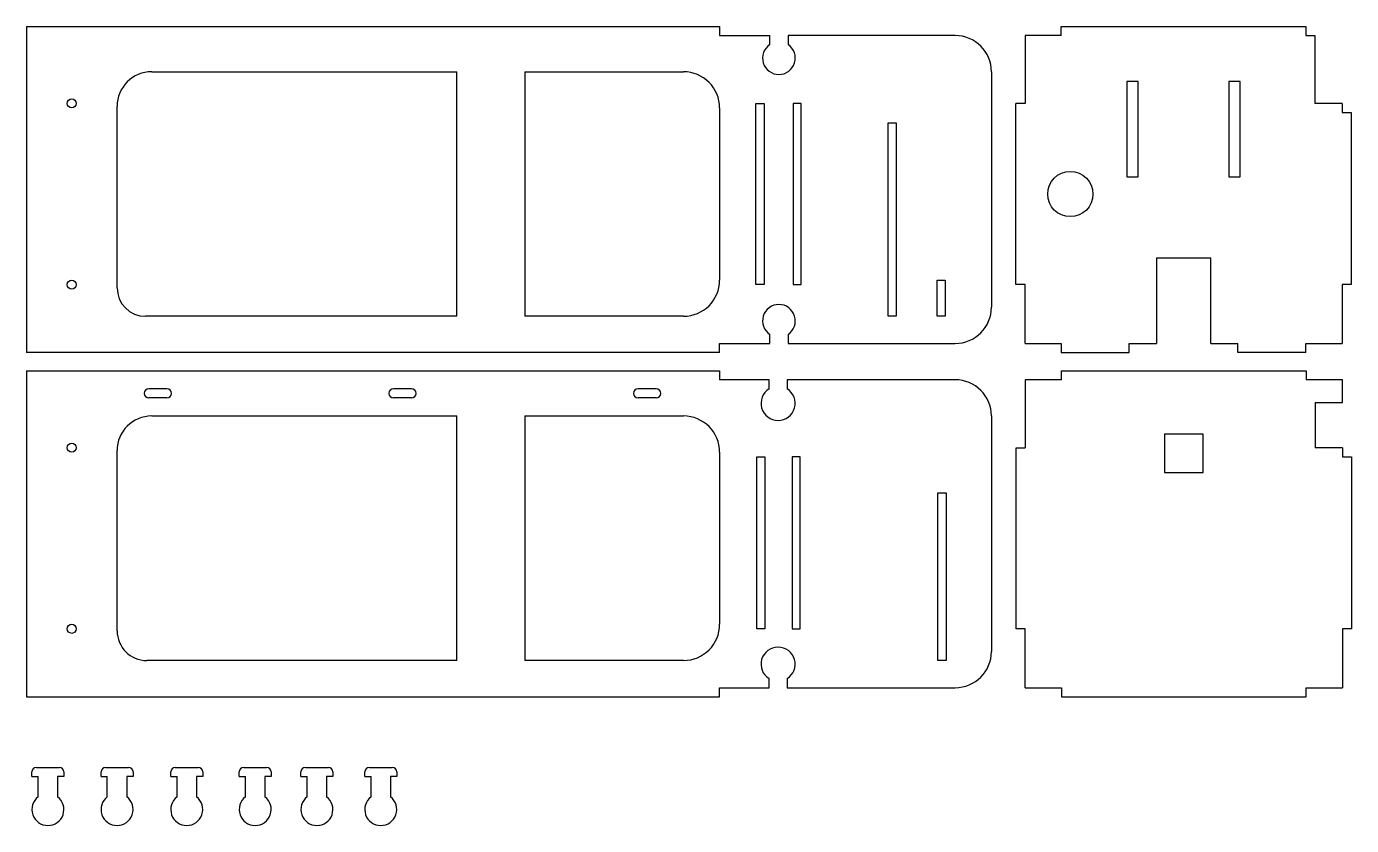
# Model space of a CAD drawing. Header units: millimetres. Extents: x 3 to 296, y 29 to 206.
import ezdxf

# ---------------------------------------------------------------- set-up
doc = ezdxf.new("R2010")
doc.units = ezdxf.units.MM
for name, color, linetype in [('View', 7, 'CONTINUOUS'), ('View001', 7, 'CONTINUOUS'), ('View004', 7, 'CONTINUOUS'), ('View005', 7, 'CONTINUOUS'), ('View009', 7, 'CONTINUOUS'), ('View010', 7, 'CONTINUOUS'), ('View011', 7, 'CONTINUOUS'), ('View012', 7, 'CONTINUOUS'), ('View013', 7, 'CONTINUOUS'), ('View014', 7, 'CONTINUOUS')]:
    doc.layers.add(name, color=color, linetype=linetype)

msp = doc.modelspace()

# ---------------------------------------------------------------- linework, layer by layer
at = {"layer": 'View'}
for p, q in [((231.51, 205.72), (285.51, 205.72)), ((231.51, 203.72), (231.51, 205.72)), ((285.51, 205.72), (285.51, 203.72)), ((231.51, 203.72), (223.51, 203.72)), ((223.51, 203.72), (223.51, 188.72)), ((285.51, 203.72), (287.51, 203.72)), ((287.51, 203.72), (287.51, 188.72)), ((248.51, 193.54), (246.01, 193.54)), ((246.01, 193.54), (246.01, 172.54)), ((248.51, 172.54), (248.51, 193.54)), ((268.51, 193.54), (268.51, 172.54)), ((271.01, 193.54), (268.51, 193.54)), ((271.01, 172.54), (271.01, 193.54)), ((223.51, 188.72), (221.51, 188.72)), ((221.51, 148.72), (221.51, 188.72)), ((293.51, 188.72), (287.51, 188.72)), ((293.51, 188.72), (293.51, 186.72)), ((293.51, 186.72), (295.51, 186.72)), ((295.51, 186.72), (295.51, 148.72)), ((246.01, 172.54), (248.51, 172.54)), ((268.51, 172.54), (271.01, 172.54)), ((252.51, 154.54), (252.51, 135.72)), ((264.51, 154.54), (252.51, 154.54)), ((264.51, 135.72), (264.51, 154.54)), ((223.51, 148.72), (221.51, 148.72)), ((223.51, 135.72), (223.51, 148.72)), ((293.51, 148.72), (293.51, 135.72)), ((295.51, 148.72), (293.51, 148.72)), ((223.51, 135.72), (231.51, 135.72)), ((231.51, 135.72), (231.51, 133.72)), ((246.51, 133.72), (246.51, 135.72)), ((246.51, 135.72), (252.51, 135.72)), ((264.51, 135.72), (270.51, 135.72)), ((270.51, 133.72), (270.51, 135.72)), ((285.51, 133.72), (285.51, 135.72)), ((285.51, 135.72), (293.51, 135.72)), ((231.51, 133.72), (246.51, 133.72)), ((285.51, 133.72), (270.51, 133.72))]:
    msp.add_line(p, q, dxfattribs=at)
msp.add_circle((233.51, 168.72), 5, dxfattribs=at)
at = {"layer": 'View001'}
for p, q in [((231.57, 129.7), (285.57, 129.7)), ((231.57, 127.7), (231.57, 129.7)), ((285.57, 129.7), (285.57, 127.7)), ((231.57, 127.7), (223.57, 127.7)), ((223.57, 127.7), (223.57, 112.7)), ((293.57, 127.7), (285.57, 127.7)), ((293.57, 122.7), (293.57, 127.7)), ((287.57, 122.7), (287.57, 112.7)), ((287.57, 122.7), (293.57, 122.7)), ((262.82, 115.7), (254.32, 115.7)), ((254.32, 115.7), (254.32, 107.2)), ((262.82, 107.2), (262.82, 115.7)), ((221.57, 112.7), (223.57, 112.7)), ((221.57, 72.7), (221.57, 112.7)), ((293.57, 112.7), (287.57, 112.7)), ((293.57, 112.7), (293.57, 110.7)), ((293.57, 110.7), (295.57, 110.7)), ((295.57, 110.7), (295.57, 72.7)), ((254.32, 107.2), (262.82, 107.2)), ((223.57, 72.7), (221.57, 72.7)), ((223.57, 59.7), (223.57, 72.7)), ((295.57, 72.7), (293.57, 72.7)), ((293.57, 72.7), (293.57, 59.7)), ((223.57, 59.7), (231.57, 59.7)), ((231.57, 59.7), (231.57, 57.7)), ((285.57, 59.7), (293.57, 59.7)), ((285.57, 57.7), (285.57, 59.7)), ((231.57, 57.7), (285.57, 57.7))]:
    msp.add_line(p, q, dxfattribs=at)
at = {"layer": 'View004'}
for p, q in [((3.1, 129.7), (3.1, 57.7)), ((3.1, 129.7), (156.1, 129.7)), ((156.1, 129.7), (156.1, 127.7)), ((167, 127.7), (156.1, 127.7)), ((167, 125.7), (167, 127.7)), ((208.1, 127.7), (171, 127.7)), ((171, 127.7), (171, 125.7)), ((34.1, 125.7), (30.1, 125.7)), ((34.1, 123.7), (30.1, 123.7)), ((88.1, 125.7), (84.1, 125.7)), ((88.1, 123.7), (84.1, 123.7)), ((142.1, 125.7), (138.1, 125.7)), ((142.1, 123.7), (138.1, 123.7)), ((30.74, 119.7), (98.1, 119.7)), ((98.1, 65.7), (98.1, 119.7)), ((113.1, 119.7), (148.1, 119.7)), ((113.1, 119.7), (113.1, 65.7)), ((216.1, 119.7), (216.1, 67.7)), ((23.1, 72.26), (23.1, 112.06)), ((156.1, 111.7), (156.1, 73.7)), ((164.3, 110.7), (166.1, 110.7)), ((164.3, 72.7), (164.3, 110.7)), ((166.1, 110.7), (166.1, 72.7)), ((172.1, 110.7), (172.1, 72.7)), ((173.9, 110.7), (172.1, 110.7)), ((173.9, 72.7), (173.9, 110.7)), ((204.3, 65.7), (204.3, 102.7)), ((204.3, 102.7), (206.1, 102.7)), ((206.1, 102.7), (206.1, 65.7)), ((166.1, 72.7), (164.3, 72.7)), ((172.1, 72.7), (173.9, 72.7)), ((98.1, 65.7), (29.66, 65.7)), ((148.1, 65.7), (113.1, 65.7)), ((206.1, 65.7), (204.3, 65.7)), ((167, 59.7), (167, 61.7)), ((171, 61.7), (171, 59.7)), ((156.1, 57.7), (156.1, 59.7)), ((156.1, 59.7), (167, 59.7)), ((171, 59.7), (208.1, 59.7)), ((3.1, 57.7), (156.1, 57.7))]:
    msp.add_line(p, q, dxfattribs=at)
for centre in [(13.1, 112.7), (13.1, 72.7)]:
    msp.add_circle(centre, 1, dxfattribs=at)
for centre, radius, start, end in [((208.1, 119.7), 8, 0, 90), ((30.1, 124.7), 1, 90, -90), ((34.1, 124.7), 1, -90, 90), ((84.1, 124.7), 1, 90, -90), ((88.1, 124.7), 1, -90, 90), ((138.1, 124.7), 1, 90, -90), ((142.1, 124.7), 1, -90, 90), ((169, 122.51), 3.77, 122.086, 57.914), ((30.74, 112.06), 7.64, 90, 180), ((148.1, 111.7), 8, 0, 90), ((148.1, 73.7), 8, -90, 0), ((29.66, 72.26), 6.56, 180, -90), ((169, 64.89), 3.77, -57.914, -122.086), ((208.1, 67.7), 8, -90, 0)]:
    msp.add_arc(centre, radius, start, end, dxfattribs=at)
at = {"layer": 'View005'}
for p, q in [((3.1, 205.72), (3.1, 133.72)), ((3.1, 205.72), (156.1, 205.72)), ((156.1, 205.72), (156.1, 203.72)), ((156.1, 203.72), (167.2, 203.72)), ((167.2, 201.72), (167.2, 203.72)), ((171.2, 203.72), (171.2, 201.72)), ((208.1, 203.72), (171.2, 203.72)), ((30.74, 195.72), (98.1, 195.72)), ((98.1, 141.72), (98.1, 195.72)), ((113.1, 195.72), (148.1, 195.72)), ((113.1, 195.72), (113.1, 141.72)), ((216.1, 195.72), (216.1, 143.72)), ((23.1, 148), (23.1, 188.08)), ((156.1, 187.72), (156.1, 149.72)), ((164.1, 188.72), (165.9, 188.72)), ((164.1, 148.72), (164.1, 188.72)), ((165.9, 188.72), (165.9, 148.72)), ((172.3, 188.72), (172.3, 148.72)), ((174.1, 188.72), (172.3, 188.72)), ((174.1, 148.72), (174.1, 188.72)), ((193.3, 141.72), (193.3, 184.42)), ((193.3, 184.42), (195.1, 184.42)), ((195.1, 184.42), (195.1, 141.72)), ((204.1, 141.72), (204.1, 149.72)), ((204.1, 149.72), (205.9, 149.72)), ((205.9, 149.72), (205.9, 141.72)), ((165.9, 148.72), (164.1, 148.72)), ((172.3, 148.72), (174.1, 148.72)), ((98.1, 141.72), (29.39, 141.72)), ((148.1, 141.72), (113.1, 141.72)), ((195.1, 141.72), (193.3, 141.72)), ((205.9, 141.72), (204.1, 141.72)), ((167.2, 135.72), (167.2, 137.72)), ((171.2, 137.72), (171.2, 135.72)), ((156.1, 133.72), (156.1, 135.72)), ((156.1, 135.72), (167.2, 135.72)), ((171.2, 135.72), (208.1, 135.72)), ((156.1, 133.72), (3.1, 133.72))]:
    msp.add_line(p, q, dxfattribs=at)
for centre in [(13.1, 188.72), (13.1, 148.72)]:
    msp.add_circle(centre, 1, dxfattribs=at)
for centre, radius, start, end in [((208.1, 195.72), 8, 0, 90), ((169.2, 198.72), 3.61, 123.6901, 56.3099), ((30.74, 188.08), 7.64, 90, 180), ((148.1, 187.72), 8, 0, 90), ((148.1, 149.72), 8, -90, 0), ((29.39, 148), 6.29, 180, -90), ((169.2, 140.72), 3.61, -56.3099, -123.6901), ((208.1, 143.72), 8, -90, 0)]:
    msp.add_arc(centre, radius, start, end, dxfattribs=at)
at = {"layer": 'View009'}
for p, q in [((4.29, 40.09), (4.29, 41.09)), ((5.29, 42.09), (10.35, 42.09)), ((11.35, 41.09), (11.35, 40.09)), ((4.29, 40.09), (5.67, 40.09)), ((5.67, 35.59), (5.67, 40.09)), ((11.35, 40.09), (9.97, 40.09)), ((9.97, 40.09), (9.97, 35.59))]:
    msp.add_line(p, q, dxfattribs=at)
for centre, radius, start, end in [((5.29, 41.09), 1, 90, 180), ((10.35, 41.09), 1, 0, 90), ((7.82, 32.79), 3.53, 127.5191, 52.4809)]:
    msp.add_arc(centre, radius, start, end, dxfattribs=at)
at = {"layer": 'View010'}
for p, q in [((19.55, 40.09), (19.55, 41.09)), ((20.55, 42.09), (25.62, 42.09)), ((26.62, 41.09), (26.62, 40.09)), ((19.55, 40.09), (20.94, 40.09)), ((20.94, 35.59), (20.94, 40.09)), ((26.62, 40.09), (25.24, 40.09)), ((25.24, 40.09), (25.24, 35.59))]:
    msp.add_line(p, q, dxfattribs=at)
for centre, radius, start, end in [((20.55, 41.09), 1, 90, 180), ((25.62, 41.09), 1, 0, 90), ((23.09, 32.79), 3.53, 127.5191, 52.4809)]:
    msp.add_arc(centre, radius, start, end, dxfattribs=at)
at = {"layer": 'View011'}
for p, q in [((34.95, 40.09), (34.95, 41.09)), ((35.95, 42.09), (41.01, 42.09)), ((42.01, 41.09), (42.01, 40.09)), ((34.95, 40.09), (36.33, 40.09)), ((36.33, 35.59), (36.33, 40.09)), ((42.01, 40.09), (40.63, 40.09)), ((40.63, 40.09), (40.63, 35.59))]:
    msp.add_line(p, q, dxfattribs=at)
for centre, radius, start, end in [((35.95, 41.09), 1, 90, 180), ((41.01, 41.09), 1, 0, 90), ((38.48, 32.79), 3.53, 127.5191, 52.4809)]:
    msp.add_arc(centre, radius, start, end, dxfattribs=at)
at = {"layer": 'View012'}
for p, q in [((50.05, 40.09), (50.05, 41.09)), ((51.05, 42.09), (56.11, 42.09)), ((57.11, 41.09), (57.11, 40.09)), ((50.05, 40.09), (51.43, 40.09)), ((51.43, 35.59), (51.43, 40.09)), ((57.11, 40.09), (55.73, 40.09)), ((55.73, 40.09), (55.73, 35.59))]:
    msp.add_line(p, q, dxfattribs=at)
for centre, radius, start, end in [((51.05, 41.09), 1, 90, 180), ((56.11, 41.09), 1, 0, 90), ((53.58, 32.79), 3.53, 127.5191, 52.4809)]:
    msp.add_arc(centre, radius, start, end, dxfattribs=at)
at = {"layer": 'View013'}
for p, q in [((63.67, 40.09), (63.67, 41.09)), ((64.67, 42.09), (69.73, 42.09)), ((70.73, 41.09), (70.73, 40.09)), ((63.67, 40.09), (65.05, 40.09)), ((65.05, 35.59), (65.05, 40.09)), ((70.73, 40.09), (69.35, 40.09)), ((69.35, 40.09), (69.35, 35.59))]:
    msp.add_line(p, q, dxfattribs=at)
for centre, radius, start, end in [((64.67, 41.09), 1, 90, 180), ((69.73, 41.09), 1, 0, 90), ((67.2, 32.79), 3.53, 127.5191, 52.4809)]:
    msp.add_arc(centre, radius, start, end, dxfattribs=at)
at = {"layer": 'View014'}
for p, q in [((77.78, 40.09), (77.78, 41.09)), ((78.78, 42.09), (83.84, 42.09)), ((84.84, 41.09), (84.84, 40.09)), ((77.78, 40.09), (79.16, 40.09)), ((79.16, 35.59), (79.16, 40.09)), ((84.84, 40.09), (83.46, 40.09)), ((83.46, 40.09), (83.46, 35.59))]:
    msp.add_line(p, q, dxfattribs=at)
for centre, radius, start, end in [((78.78, 41.09), 1, 90, 180), ((83.84, 41.09), 1, 0, 90), ((81.31, 32.79), 3.53, 127.5191, 52.4809)]:
    msp.add_arc(centre, radius, start, end, dxfattribs=at)

doc.saveas('drawing.dxf')
